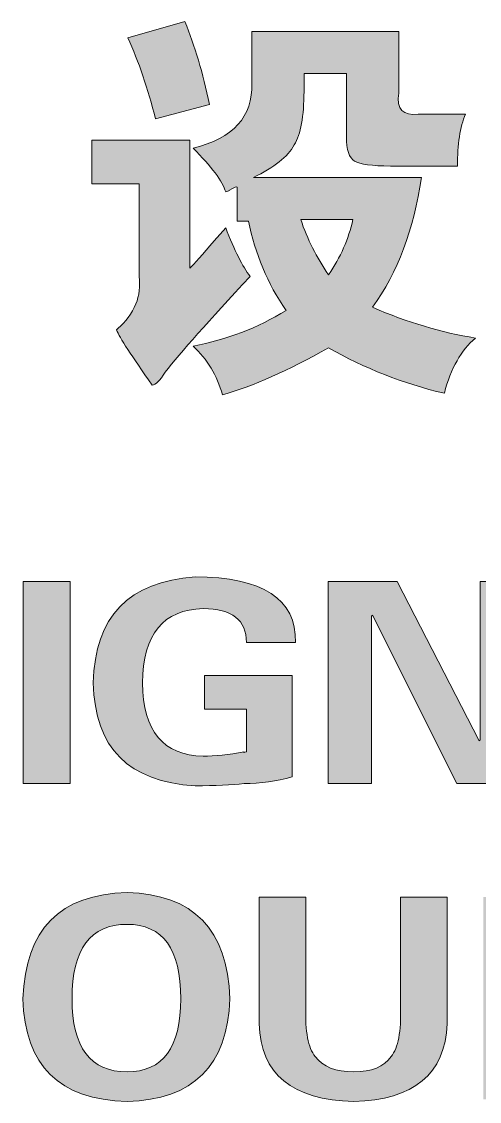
# Model space of a CAD drawing. Extents: x -93062 to 326984, y -142534 to 91021.
# Drawn here: x 13602 to 13949, y -118467 to -117647 of the extents above; entities that cross this region are included whole.
import ezdxf
from ezdxf.enums import TextEntityAlignment as Align

# ---------------------------------------------------------------- set-up
doc = ezdxf.new("R2010")
doc.units = 0
doc.header["$LTSCALE"] = 1000
doc.header["$MEASUREMENT"] = 0
doc.layers.get('0').update_dxf_attribs({"color": 8})
doc.styles.add('TK', font='GEDITXT.SHX', dxfattribs={"width": 0.85, "height": 3.5, "bigfont": 'DXT.SHX'})

# ---------------------------------------------------------------- blocks, each defined once
blk = doc.blocks.new('LOGO_CEEC_2014')
h = blk.add_hatch(color=256)
edge = h.paths.add_edge_path(flags=16)
edge.add_spline(control_points=[(73.0255, 8.5392), (73.075, 8.3914), (73.1449, 8.2514), (73.2358, 8.1203), (73.3264, 8.2514), (73.3882, 8.3914), (73.4214, 8.5392), (73.4214, 8.5392), (73.0255, 8.5392), (73.0255, 8.5392)], knot_values=[0, 0, 0, 0, 1, 1, 1, 2, 2, 2, 3, 3, 3, 3], degree=3, periodic=0)
edge = h.paths.add_edge_path()
edge.add_spline(control_points=[(72.5431, 8.5269), (72.5431, 8.5269), (72.5431, 8.7857), (72.5431, 8.7857), (72.5431, 8.7936), (72.5223, 8.7857), (72.4812, 8.761), (72.4892, 8.761), (72.4812, 8.7567), (72.4563, 8.7487), (72.4317, 8.8306), (72.349, 8.9415), (72.2089, 9.0814), (72.5141, 9.1554), (72.6625, 9.3194), (72.6543, 9.5741), (72.6543, 9.5741), (72.6543, 9.9684), (72.6543, 9.9684), (72.6543, 9.9684), (73.7679, 9.9684), (73.7679, 9.9684), (73.7679, 9.9684), (73.7679, 9.5001), (73.7679, 9.5001), (73.7512, 9.3772), (73.8008, 9.3235), (73.9163, 9.3402), (73.9163, 9.3402), (74.275, 9.3402), (74.275, 9.3402), (74.2336, 9.2416), (74.2131, 9.1099), (74.2131, 8.9459), (74.2131, 8.9459), (73.7061, 8.9459), (73.7061, 8.9459), (73.5656, 8.9459), (73.475, 8.9582), (73.4337, 8.9828), (73.3924, 9.0075), (73.3718, 9.0691), (73.3718, 9.1677), (73.3718, 9.1677), (73.3718, 9.648), (73.3718, 9.648), (73.3718, 9.648), (73.0501, 9.648), (73.0501, 9.648), (73.0501, 9.648), (73.0501, 9.5125), (73.0501, 9.5125), (73.0501, 9.3235), (73.0255, 9.188), (72.9759, 9.1061), (72.9267, 9.0155), (72.8232, 8.9336), (72.6669, 8.8596), (72.6669, 8.8596), (73.941, 8.8596), (73.941, 8.8596), (73.8832, 8.4653), (73.7595, 8.1367), (73.5697, 7.8738), (73.8337, 7.7585), (74.0935, 7.6808), (74.3492, 7.6397), (74.2421, 7.5491), (74.1638, 7.4099), (74.1143, 7.2207), (73.8008, 7.2946), (73.5081, 7.4099), (73.2358, 7.5657), (72.9305, 7.3932), (72.6625, 7.2744), (72.4317, 7.2084), (72.3904, 7.3563), (72.3162, 7.4795), (72.2089, 7.5781), (72.4646, 7.6274), (72.6997, 7.7177), (72.9141, 7.8492), (72.7739, 8.0543), (72.6792, 8.2805), (72.6296, 8.5269), (72.6296, 8.5269), (72.5431, 8.5269), (72.5431, 8.5269)], knot_values=[0, 0, 0, 0, 1, 1, 1, 2, 2, 2, 3, 3, 3, 4, 4, 4, 5, 5, 5, 6, 6, 6, 7, 7, 7, 8, 8, 8, 9, 9, 9, 10, 10, 10, 11, 11, 11, 12, 12, 12, 13, 13, 13, 14, 14, 14, 15, 15, 15, 16, 16, 16, 17, 17, 17, 18, 18, 18, 19, 19, 19, 20, 20, 20, 21, 21, 21, 22, 22, 22, 23, 23, 23, 24, 24, 24, 25, 25, 25, 26, 26, 26, 27, 27, 27, 28, 28, 28, 29, 29, 29, 29], degree=3, periodic=0)
edge = h.paths.add_edge_path()
edge.add_spline(control_points=[(72.1473, 10.0423), (72.2214, 9.8616), (72.2833, 9.6521), (72.3326, 9.4141), (72.3326, 9.4141), (71.9244, 9.3032), (71.9244, 9.3032), (71.8667, 9.533), (71.7966, 9.7384), (71.7142, 9.9191), (71.7142, 9.9191), (72.1473, 10.0423), (72.1473, 10.0423)], knot_values=[0, 0, 0, 0, 1, 1, 1, 2, 2, 2, 3, 3, 3, 4, 4, 4, 4], degree=3, periodic=0)
edge = h.paths.add_edge_path()
edge.add_spline(control_points=[(71.8007, 8.8103), (71.8007, 8.8103), (71.442, 8.8103), (71.442, 8.8103), (71.442, 8.8103), (71.442, 9.143), (71.442, 9.143), (71.442, 9.143), (72.1842, 9.143), (72.1842, 9.143), (72.1842, 9.143), (72.1842, 8.1696), (72.1842, 8.1696), (72.2171, 8.2022), (72.2789, 8.2722), (72.3698, 8.379), (72.3698, 8.379), (72.4563, 8.4776), (72.4563, 8.4776), (72.5223, 8.3051), (72.5842, 8.1819), (72.642, 8.1079), (72.3285, 7.7709), (72.1141, 7.5288), (71.9986, 7.3809), (71.9573, 7.3152), (71.9244, 7.2823), (71.8998, 7.2823), (71.7429, 7.5041), (71.6523, 7.6438), (71.6276, 7.7013), (71.6276, 7.7013), (71.64, 7.7136), (71.64, 7.7136), (71.6975, 7.7629), (71.7429, 7.8245), (71.776, 7.8985), (71.8007, 7.9642), (71.8089, 8.034), (71.8007, 8.1079), (71.8007, 8.1079), (71.8007, 8.8103), (71.8007, 8.8103)], knot_values=[0, 0, 0, 0, 1, 1, 1, 2, 2, 2, 3, 3, 3, 4, 4, 4, 5, 5, 5, 6, 6, 6, 7, 7, 7, 8, 8, 8, 9, 9, 9, 10, 10, 10, 11, 11, 11, 12, 12, 12, 13, 13, 13, 14, 14, 14, 14], degree=3, periodic=0)
h = blk.add_hatch(color=256)
h.paths.add_polyline_path([(74.2085, 4.2579), (73.57, 5.5356), (73.5613, 5.5274), (73.5613, 4.2579), (73.2332, 4.2579), (73.2332, 5.7928), (73.7564, 5.7928), (74.3769, 4.5814), (74.3856, 4.5898), (74.3856, 5.7928), (74.7137, 5.7928), (74.7137, 4.2579)])
edge = h.paths.add_edge_path()
edge.add_spline(control_points=[(72.2946, 4.8222), (72.2946, 4.8222), (72.2946, 5.0791), (72.2946, 5.0791), (72.2946, 5.0791), (72.9595, 5.0791), (72.9595, 5.0791), (72.9595, 5.0791), (72.9595, 4.3077), (72.9595, 4.3077), (72.8412, 4.2746), (72.7203, 4.2579), (72.596, 4.2579), (72.5015, 4.2468), (72.3773, 4.2412), (72.2238, 4.2412), (71.7214, 4.2689), (71.4641, 4.5287), (71.4523, 5.0211), (71.4641, 5.5243), (71.7214, 5.7928), (72.2238, 5.8259), (72.738, 5.8259), (72.9919, 5.6601), (72.9862, 5.3282), (72.9862, 5.3282), (72.6137, 5.3282), (72.6137, 5.3282), (72.6137, 5.4996), (72.5044, 5.5854), (72.2856, 5.5854), (71.9842, 5.5797), (71.8305, 5.3916), (71.8248, 5.0211), (71.8305, 4.6561), (71.9842, 4.4707), (72.2856, 4.4653), (72.3745, 4.4653), (72.4777, 4.4764), (72.596, 4.4984), (72.5901, 4.4928), (72.596, 4.4928), (72.6137, 4.4984), (72.6137, 4.4984), (72.6137, 4.8222), (72.6137, 4.8222), (72.6137, 4.8222), (72.2946, 4.8222), (72.2946, 4.8222)], knot_values=[0, 0, 0, 0, 1, 1, 1, 2, 2, 2, 3, 3, 3, 4, 4, 4, 5, 5, 5, 6, 6, 6, 7, 7, 7, 8, 8, 8, 9, 9, 9, 10, 10, 10, 11, 11, 11, 12, 12, 12, 13, 13, 13, 14, 14, 14, 15, 15, 15, 16, 16, 16, 16], degree=3, periodic=0)
h.paths.add_polyline_path([(71.2762, 4.2579), (70.9217, 4.2579), (70.9217, 5.7928), (71.2762, 5.7928)])
edge = h.paths.add_edge_path()
edge.add_spline(control_points=[(70.3464, 5.3531), (70.3404, 5.5079), (70.2516, 5.5854), (70.0804, 5.5854), (69.9089, 5.5741), (69.8203, 5.5079), (69.8144, 5.3862), (69.8024, 5.2701), (69.903, 5.198), (70.1158, 5.1705), (70.1217, 5.1705), (70.1364, 5.1677), (70.1602, 5.1623), (70.5443, 5.0902), (70.7335, 4.9492), (70.7276, 4.739), (70.7217, 4.4183), (70.4881, 4.2525), (70.0272, 4.2412), (69.6016, 4.2412), (69.3919, 4.4099), (69.3978, 4.7475), (69.3978, 4.7475), (69.7523, 4.7475), (69.7523, 4.7475), (69.7523, 4.5703), (69.8439, 4.4764), (70.0272, 4.4653), (70.2398, 4.4707), (70.3492, 4.5372), (70.3551, 4.6645), (70.3551, 4.7695), (70.2516, 4.8414), (70.045, 4.8802), (70.0152, 4.8856), (69.9946, 4.8912), (69.9828, 4.8966), (69.6221, 4.9741), (69.4419, 5.1151), (69.4419, 5.3199), (69.4599, 5.6352), (69.6873, 5.8039), (70.1248, 5.8259), (70.4793, 5.8093), (70.6655, 5.6516), (70.6832, 5.3531), (70.6832, 5.3531), (70.3464, 5.3531), (70.3464, 5.3531)], knot_values=[0, 0, 0, 0, 1, 1, 1, 2, 2, 2, 3, 3, 3, 4, 4, 4, 5, 5, 5, 6, 6, 6, 7, 7, 7, 8, 8, 8, 9, 9, 9, 10, 10, 10, 11, 11, 11, 12, 12, 12, 13, 13, 13, 14, 14, 14, 15, 15, 15, 16, 16, 16, 16], degree=3, periodic=0)
h.paths.add_polyline_path([(68.1134, 5.7928), (69.2127, 5.7928), (69.2127, 5.5356), (68.4679, 5.5356), (68.4679, 5.1787), (69.1595, 5.1787), (69.1595, 4.9215), (68.4679, 4.9215), (68.4679, 4.5151), (69.2394, 4.5151), (69.2394, 4.2579), (68.1134, 4.2579)])
edge = h.paths.add_edge_path(flags=16)
edge.add_spline(control_points=[(66.8909, 4.5151), (66.8909, 4.5151), (67.077, 4.5151), (67.077, 4.5151), (67.402, 4.5038), (67.5617, 4.6728), (67.5558, 5.0211), (67.5617, 5.3751), (67.402, 5.5466), (67.077, 5.5356), (67.077, 5.5356), (66.8909, 5.5356), (66.8909, 5.5356), (66.8909, 5.5356), (66.8909, 4.5151), (66.8909, 4.5151)], knot_values=[0, 0, 0, 0, 1, 1, 1, 2, 2, 2, 3, 3, 3, 4, 4, 4, 5, 5, 5, 5], degree=3, periodic=0)
edge = h.paths.add_edge_path()
edge.add_spline(control_points=[(66.5451, 5.7928), (66.5451, 5.7928), (67.1037, 5.7928), (67.1037, 5.7928), (67.6474, 5.7872), (67.9221, 5.5299), (67.928, 5.0211), (67.9221, 4.5177), (67.6474, 4.2633), (67.1037, 4.2579), (67.1037, 4.2579), (66.5451, 4.2579), (66.5451, 4.2579), (66.5451, 4.2579), (66.5451, 5.7928), (66.5451, 5.7928)], knot_values=[0, 0, 0, 0, 1, 1, 1, 2, 2, 2, 3, 3, 3, 4, 4, 4, 5, 5, 5, 5], degree=3, periodic=0)
h = blk.add_hatch(color=256)
edge = h.paths.add_edge_path(flags=16)
edge.add_spline(control_points=[(74.7561, 2.7073), (74.7797, 2.7073), (74.8151, 2.7073), (74.8623, 2.7073), (75.0988, 2.6852), (75.214, 2.7571), (75.2081, 2.9232), (75.214, 3.089), (75.0988, 3.1609), (74.8623, 3.1388), (74.8151, 3.1388), (74.7797, 3.1388), (74.7561, 3.1388), (74.7561, 3.1388), (74.7561, 2.7073), (74.7561, 2.7073)], knot_values=[0, 0, 0, 0, 1, 1, 1, 2, 2, 2, 3, 3, 3, 4, 4, 4, 5, 5, 5, 5], degree=3, periodic=0)
edge = h.paths.add_edge_path()
edge.add_spline(control_points=[(74.4103, 1.8611), (74.4103, 1.8611), (74.4103, 3.3961), (74.4103, 3.3961), (74.4103, 3.3961), (74.9155, 3.3961), (74.9155, 3.3961), (75.3647, 3.4015), (75.5863, 3.2438), (75.5806, 2.9232), (75.5686, 2.6244), (75.3796, 2.4667), (75.013, 2.4503), (75.013, 2.4503), (74.7561, 2.4503), (74.7561, 2.4503), (74.7561, 2.4503), (74.7561, 1.8611), (74.7561, 1.8611), (74.7561, 1.8611), (74.4103, 1.8611), (74.4103, 1.8611)], knot_values=[0, 0, 0, 0, 1, 1, 1, 2, 2, 2, 3, 3, 3, 4, 4, 4, 5, 5, 5, 6, 6, 6, 7, 7, 7, 7], degree=3, periodic=0)
edge = h.paths.add_edge_path()
edge.add_spline(control_points=[(74.1366, 3.3961), (74.1366, 3.3961), (74.1366, 2.4336), (74.1366, 2.4336), (74.1189, 2.0519), (73.8824, 1.8557), (73.4273, 1.8444), (72.9603, 1.8557), (72.721, 2.0519), (72.7092, 2.4336), (72.7092, 2.4336), (72.7092, 3.3961), (72.7092, 3.3961), (72.7092, 3.3961), (73.0637, 3.3961), (73.0637, 3.3961), (73.0637, 3.3961), (73.0637, 2.5581), (73.0637, 2.5581), (73.0578, 2.3756), (73.0817, 2.2511), (73.1349, 2.1846), (73.1939, 2.1071), (73.2912, 2.0686), (73.4273, 2.0686), (73.5633, 2.0686), (73.6578, 2.1071), (73.7109, 2.1846), (73.7643, 2.2511), (73.7877, 2.3756), (73.7821, 2.5581), (73.7821, 2.5581), (73.7821, 3.3961), (73.7821, 3.3961), (73.7821, 3.3961), (74.1366, 3.3961), (74.1366, 3.3961)], knot_values=[0, 0, 0, 0, 1, 1, 1, 2, 2, 2, 3, 3, 3, 4, 4, 4, 5, 5, 5, 6, 6, 6, 7, 7, 7, 8, 8, 8, 9, 9, 9, 10, 10, 10, 11, 11, 11, 12, 12, 12, 12], degree=3, periodic=0)
edge = h.paths.add_edge_path(flags=16)
edge.add_spline(control_points=[(71.2916, 2.6244), (71.2916, 2.2539), (71.4305, 2.0686), (71.7083, 2.0686), (71.9801, 2.0686), (72.1162, 2.2539), (72.1162, 2.6244), (72.1162, 3.0005), (71.9801, 3.1886), (71.7083, 3.1886), (71.4305, 3.1886), (71.2916, 3.0005), (71.2916, 2.6244)], knot_values=[0, 0, 0, 0, 1, 1, 1, 2, 2, 2, 3, 3, 3, 4, 4, 4, 4], degree=3, periodic=0)
edge = h.paths.add_edge_path()
edge.add_spline(control_points=[(70.9194, 2.6244), (70.9371, 3.1499), (71.1999, 3.4182), (71.7083, 3.4292), (72.2107, 3.4182), (72.4707, 3.1499), (72.4884, 2.6244), (72.4707, 2.1155), (72.2107, 1.8557), (71.7083, 1.8444), (71.194, 1.8557), (70.9312, 2.1155), (70.9194, 2.6244)], knot_values=[0, 0, 0, 0, 1, 1, 1, 2, 2, 2, 3, 3, 3, 4, 4, 4, 4], degree=3, periodic=0)
edge = h.paths.add_edge_path(flags=16)
edge.add_spline(control_points=[(69.8475, 2.7322), (69.8475, 2.7322), (70.1402, 2.7322), (70.1402, 2.7322), (70.3055, 2.7322), (70.3885, 2.8041), (70.3885, 2.9481), (70.3885, 3.0808), (70.3055, 3.1442), (70.1402, 3.1388), (70.1402, 3.1388), (69.8475, 3.1388), (69.8475, 3.1388), (69.8475, 3.1388), (69.8475, 2.7322), (69.8475, 2.7322)], knot_values=[0, 0, 0, 0, 1, 1, 1, 2, 2, 2, 3, 3, 3, 4, 4, 4, 5, 5, 5, 5], degree=3, periodic=0)
edge = h.paths.add_edge_path()
edge.add_spline(control_points=[(69.8475, 1.8611), (69.8475, 1.8611), (69.493, 1.8611), (69.493, 1.8611), (69.493, 1.8611), (69.493, 3.3961), (69.493, 3.3961), (69.493, 3.3961), (70.1933, 3.3961), (70.1933, 3.3961), (70.5658, 3.3904), (70.7548, 3.2577), (70.7607, 2.9979), (70.7548, 2.7987), (70.6424, 2.6742), (70.4239, 2.6244), (70.4239, 2.6244), (70.4239, 2.6162), (70.4239, 2.6162), (70.6069, 2.6105), (70.7045, 2.497), (70.7165, 2.276), (70.7222, 2.2539), (70.7253, 2.2372), (70.7253, 2.2262), (70.743, 2.0437), (70.7725, 1.922), (70.8141, 1.8611), (70.8141, 1.8611), (70.4329, 1.8611), (70.4329, 1.8611), (70.3972, 1.9939), (70.3764, 2.132), (70.3707, 2.276), (70.3587, 2.4087), (70.3086, 2.475), (70.22, 2.475), (70.22, 2.475), (69.8475, 2.475), (69.8475, 2.475), (69.8475, 2.475), (69.8475, 1.8611), (69.8475, 1.8611)], knot_values=[0, 0, 0, 0, 1, 1, 1, 2, 2, 2, 3, 3, 3, 4, 4, 4, 5, 5, 5, 6, 6, 6, 7, 7, 7, 8, 8, 8, 9, 9, 9, 10, 10, 10, 11, 11, 11, 12, 12, 12, 13, 13, 13, 14, 14, 14, 14], degree=3, periodic=0)
edge = h.paths.add_edge_path()
edge.add_spline(control_points=[(68.5721, 2.4254), (68.5721, 2.4254), (68.5721, 2.6824), (68.5721, 2.6824), (68.5721, 2.6824), (69.2371, 2.6824), (69.2371, 2.6824), (69.2371, 2.6824), (69.2371, 1.9109), (69.2371, 1.9109), (69.1187, 1.8778), (68.9978, 1.8611), (68.8735, 1.8611), (68.7791, 1.8501), (68.6548, 1.8444), (68.5013, 1.8444), (67.9989, 1.8722), (67.7417, 2.132), (67.7298, 2.6244), (67.7417, 3.1275), (67.9989, 3.3961), (68.5013, 3.4292), (69.0155, 3.4292), (69.2694, 3.2633), (69.2638, 2.9314), (69.2638, 2.9314), (68.8913, 2.9314), (68.8913, 2.9314), (68.8913, 3.1029), (68.7819, 3.1886), (68.5632, 3.1886), (68.2618, 3.183), (68.108, 2.9948), (68.1023, 2.6244), (68.108, 2.2593), (68.2618, 2.074), (68.5632, 2.0686), (68.652, 2.0686), (68.7552, 2.0796), (68.8735, 2.1017), (68.8676, 2.096), (68.8735, 2.096), (68.8913, 2.1017), (68.8913, 2.1017), (68.8913, 2.4254), (68.8913, 2.4254), (68.8913, 2.4254), (68.5721, 2.4254), (68.5721, 2.4254)], knot_values=[0, 0, 0, 0, 1, 1, 1, 2, 2, 2, 3, 3, 3, 4, 4, 4, 5, 5, 5, 6, 6, 6, 7, 7, 7, 8, 8, 8, 9, 9, 9, 10, 10, 10, 11, 11, 11, 12, 12, 12, 13, 13, 13, 14, 14, 14, 15, 15, 15, 16, 16, 16, 16], degree=3, periodic=0)
at = {"lineweight": 0}
for points in [[(71.2762, 4.2579), (70.9217, 4.2579), (70.9217, 5.7928), (71.2762, 5.7928), (71.2762, 4.2579)], [(74.2085, 4.2579), (73.57, 5.5356), (73.5613, 5.5274), (73.5613, 4.2579), (73.2332, 4.2579), (73.2332, 5.7928), (73.7564, 5.7928), (74.3769, 4.5814), (74.3856, 4.5898), (74.3856, 5.7928), (74.7137, 5.7928), (74.7137, 4.2579), (74.2085, 4.2579)]]:
    blk.add_lwpolyline(points, dxfattribs=at)
for points, knots in [([(72.1473, 10.0423), (72.2214, 9.8616), (72.2833, 9.6521), (72.3326, 9.4141), (72.3326, 9.4141), (71.9244, 9.3032), (71.9244, 9.3032), (71.8667, 9.533), (71.7966, 9.7384), (71.7142, 9.9191), (71.7142, 9.9191), (72.1473, 10.0423), (72.1473, 10.0423)], [0, 0, 0, 0, 1, 1, 1, 2, 2, 2, 3, 3, 3, 4, 4, 4, 4]), ([(72.5431, 8.5269), (72.5431, 8.5269), (72.5431, 8.7857), (72.5431, 8.7857), (72.5431, 8.7936), (72.5223, 8.7857), (72.4812, 8.761), (72.4892, 8.761), (72.4812, 8.7567), (72.4563, 8.7487), (72.4317, 8.8306), (72.349, 8.9415), (72.2089, 9.0814), (72.5141, 9.1554), (72.6625, 9.3194), (72.6543, 9.5741), (72.6543, 9.5741), (72.6543, 9.9684), (72.6543, 9.9684), (72.6543, 9.9684), (73.7679, 9.9684), (73.7679, 9.9684), (73.7679, 9.9684), (73.7679, 9.5001), (73.7679, 9.5001), (73.7512, 9.3772), (73.8008, 9.3235), (73.9163, 9.3402), (73.9163, 9.3402), (74.275, 9.3402), (74.275, 9.3402), (74.2336, 9.2416), (74.2131, 9.1099), (74.2131, 8.9459), (74.2131, 8.9459), (73.7061, 8.9459), (73.7061, 8.9459), (73.5656, 8.9459), (73.475, 8.9582), (73.4337, 8.9828), (73.3924, 9.0075), (73.3718, 9.0691), (73.3718, 9.1677), (73.3718, 9.1677), (73.3718, 9.648), (73.3718, 9.648), (73.3718, 9.648), (73.0501, 9.648), (73.0501, 9.648), (73.0501, 9.648), (73.0501, 9.5125), (73.0501, 9.5125), (73.0501, 9.3235), (73.0255, 9.188), (72.9759, 9.1061), (72.9267, 9.0155), (72.8232, 8.9336), (72.6669, 8.8596), (72.6669, 8.8596), (73.941, 8.8596), (73.941, 8.8596), (73.8832, 8.4653), (73.7595, 8.1367), (73.5697, 7.8738), (73.8337, 7.7585), (74.0935, 7.6808), (74.3492, 7.6397), (74.2421, 7.5491), (74.1638, 7.4099), (74.1143, 7.2207), (73.8008, 7.2946), (73.5081, 7.4099), (73.2358, 7.5657), (72.9305, 7.3932), (72.6625, 7.2744), (72.4317, 7.2084), (72.3904, 7.3563), (72.3162, 7.4795), (72.2089, 7.5781), (72.4646, 7.6274), (72.6997, 7.7177), (72.9141, 7.8492), (72.7739, 8.0543), (72.6792, 8.2805), (72.6296, 8.5269), (72.6296, 8.5269), (72.5431, 8.5269), (72.5431, 8.5269)], [0, 0, 0, 0, 1, 1, 1, 2, 2, 2, 3, 3, 3, 4, 4, 4, 5, 5, 5, 6, 6, 6, 7, 7, 7, 8, 8, 8, 9, 9, 9, 10, 10, 10, 11, 11, 11, 12, 12, 12, 13, 13, 13, 14, 14, 14, 15, 15, 15, 16, 16, 16, 17, 17, 17, 18, 18, 18, 19, 19, 19, 20, 20, 20, 21, 21, 21, 22, 22, 22, 23, 23, 23, 24, 24, 24, 25, 25, 25, 26, 26, 26, 27, 27, 27, 28, 28, 28, 29, 29, 29, 29]), ([(71.8007, 8.8103), (71.8007, 8.8103), (71.442, 8.8103), (71.442, 8.8103), (71.442, 8.8103), (71.442, 9.143), (71.442, 9.143), (71.442, 9.143), (72.1842, 9.143), (72.1842, 9.143), (72.1842, 9.143), (72.1842, 8.1696), (72.1842, 8.1696), (72.2171, 8.2022), (72.2789, 8.2722), (72.3698, 8.379), (72.3698, 8.379), (72.4563, 8.4776), (72.4563, 8.4776), (72.5223, 8.3051), (72.5842, 8.1819), (72.642, 8.1079), (72.3285, 7.7709), (72.1141, 7.5288), (71.9986, 7.3809), (71.9573, 7.3152), (71.9244, 7.2823), (71.8998, 7.2823), (71.7429, 7.5041), (71.6523, 7.6438), (71.6276, 7.7013), (71.6276, 7.7013), (71.64, 7.7136), (71.64, 7.7136), (71.6975, 7.7629), (71.7429, 7.8245), (71.776, 7.8985), (71.8007, 7.9642), (71.8089, 8.034), (71.8007, 8.1079), (71.8007, 8.1079), (71.8007, 8.8103), (71.8007, 8.8103)], [0, 0, 0, 0, 1, 1, 1, 2, 2, 2, 3, 3, 3, 4, 4, 4, 5, 5, 5, 6, 6, 6, 7, 7, 7, 8, 8, 8, 9, 9, 9, 10, 10, 10, 11, 11, 11, 12, 12, 12, 13, 13, 13, 14, 14, 14, 14]), ([(73.0255, 8.5392), (73.075, 8.3914), (73.1449, 8.2514), (73.2358, 8.1203), (73.3264, 8.2514), (73.3882, 8.3914), (73.4214, 8.5392), (73.4214, 8.5392), (73.0255, 8.5392), (73.0255, 8.5392)], [0, 0, 0, 0, 1, 1, 1, 2, 2, 2, 3, 3, 3, 3]), ([(72.2946, 4.8222), (72.2946, 4.8222), (72.2946, 5.0791), (72.2946, 5.0791), (72.2946, 5.0791), (72.9595, 5.0791), (72.9595, 5.0791), (72.9595, 5.0791), (72.9595, 4.3077), (72.9595, 4.3077), (72.8412, 4.2746), (72.7203, 4.2579), (72.596, 4.2579), (72.5015, 4.2468), (72.3773, 4.2412), (72.2238, 4.2412), (71.7214, 4.2689), (71.4641, 4.5287), (71.4523, 5.0211), (71.4641, 5.5243), (71.7214, 5.7928), (72.2238, 5.8259), (72.738, 5.8259), (72.9919, 5.6601), (72.9862, 5.3282), (72.9862, 5.3282), (72.6137, 5.3282), (72.6137, 5.3282), (72.6137, 5.4996), (72.5044, 5.5854), (72.2856, 5.5854), (71.9842, 5.5797), (71.8305, 5.3916), (71.8248, 5.0211), (71.8305, 4.6561), (71.9842, 4.4707), (72.2856, 4.4653), (72.3745, 4.4653), (72.4777, 4.4764), (72.596, 4.4984), (72.5901, 4.4928), (72.596, 4.4928), (72.6137, 4.4984), (72.6137, 4.4984), (72.6137, 4.8222), (72.6137, 4.8222), (72.6137, 4.8222), (72.2946, 4.8222), (72.2946, 4.8222)], [0, 0, 0, 0, 1, 1, 1, 2, 2, 2, 3, 3, 3, 4, 4, 4, 5, 5, 5, 6, 6, 6, 7, 7, 7, 8, 8, 8, 9, 9, 9, 10, 10, 10, 11, 11, 11, 12, 12, 12, 13, 13, 13, 14, 14, 14, 15, 15, 15, 16, 16, 16, 16]), ([(70.9194, 2.6244), (70.9371, 3.1499), (71.1999, 3.4182), (71.7083, 3.4292), (72.2107, 3.4182), (72.4707, 3.1499), (72.4884, 2.6244), (72.4707, 2.1155), (72.2107, 1.8557), (71.7083, 1.8444), (71.194, 1.8557), (70.9312, 2.1155), (70.9194, 2.6244)], [0, 0, 0, 0, 1, 1, 1, 2, 2, 2, 3, 3, 3, 4, 4, 4, 4]), ([(74.1366, 3.3961), (74.1366, 3.3961), (74.1366, 2.4336), (74.1366, 2.4336), (74.1189, 2.0519), (73.8824, 1.8557), (73.4273, 1.8444), (72.9603, 1.8557), (72.721, 2.0519), (72.7092, 2.4336), (72.7092, 2.4336), (72.7092, 3.3961), (72.7092, 3.3961), (72.7092, 3.3961), (73.0637, 3.3961), (73.0637, 3.3961), (73.0637, 3.3961), (73.0637, 2.5581), (73.0637, 2.5581), (73.0578, 2.3756), (73.0817, 2.2511), (73.1349, 2.1846), (73.1939, 2.1071), (73.2912, 2.0686), (73.4273, 2.0686), (73.5633, 2.0686), (73.6578, 2.1071), (73.7109, 2.1846), (73.7643, 2.2511), (73.7877, 2.3756), (73.7821, 2.5581), (73.7821, 2.5581), (73.7821, 3.3961), (73.7821, 3.3961), (73.7821, 3.3961), (74.1366, 3.3961), (74.1366, 3.3961)], [0, 0, 0, 0, 1, 1, 1, 2, 2, 2, 3, 3, 3, 4, 4, 4, 5, 5, 5, 6, 6, 6, 7, 7, 7, 8, 8, 8, 9, 9, 9, 10, 10, 10, 11, 11, 11, 12, 12, 12, 12]), ([(71.2916, 2.6244), (71.2916, 2.2539), (71.4305, 2.0686), (71.7083, 2.0686), (71.9801, 2.0686), (72.1162, 2.2539), (72.1162, 2.6244), (72.1162, 3.0005), (71.9801, 3.1886), (71.7083, 3.1886), (71.4305, 3.1886), (71.2916, 3.0005), (71.2916, 2.6244)], [0, 0, 0, 0, 1, 1, 1, 2, 2, 2, 3, 3, 3, 4, 4, 4, 4])]:
    blk.add_open_spline(points, degree=3, knots=knots, dxfattribs=at)
blk = doc.blocks.new('A$C67E35CD0')
blk.add_blockref('LOGO_CEEC_2014', (651, 38))
at = {"style": 'TK', "width": 0.85}
for tag, height, p in [('PROJECTNAME', 4.75, (776, 44)), ('PHASE', 4, (818, 44)), ('DRAWINGNAME', 4.75, (786, 31))]:
    blk.add_attdef(tag, text='', height=height, dxfattribs=at).set_placement(p, align=Align.MIDDLE_CENTER)
for tag, p, height in [('APPROVE', (663, 32.75), 3.5), ('DESIGN', (708, 32.75), 3.5), ('REVIEW1', (663, 25.75), 3.5), ('DRAW', (708, 25.75), 3.5), ('DRAWINGNUMBER', (758, 18.5), 4), ('REVIEW2', (663, 18.75), 3.5), ('PROPORTION', (708, 18.75), 3.5), ('CHECK', (663, 11.75), 3.5), ('DATE', (708, 11.75), 3.5), ('VERSION', (824, 11.75), 3.5)]:
    blk.add_attdef(tag, p, '', height=height, dxfattribs=at)
blk = doc.blocks.new('afefqwer')
at = {"xscale": 100, "yscale": 100, "zscale": 100}
blk.add_blockref('A$C67E35CD0', (-84100, 0), dxfattribs=at)

msp = doc.modelspace()

# ---------------------------------------------------------------- block references
msp.add_blockref('afefqwer', (25511.5, -122451))

doc.saveas('drawing.dxf')
